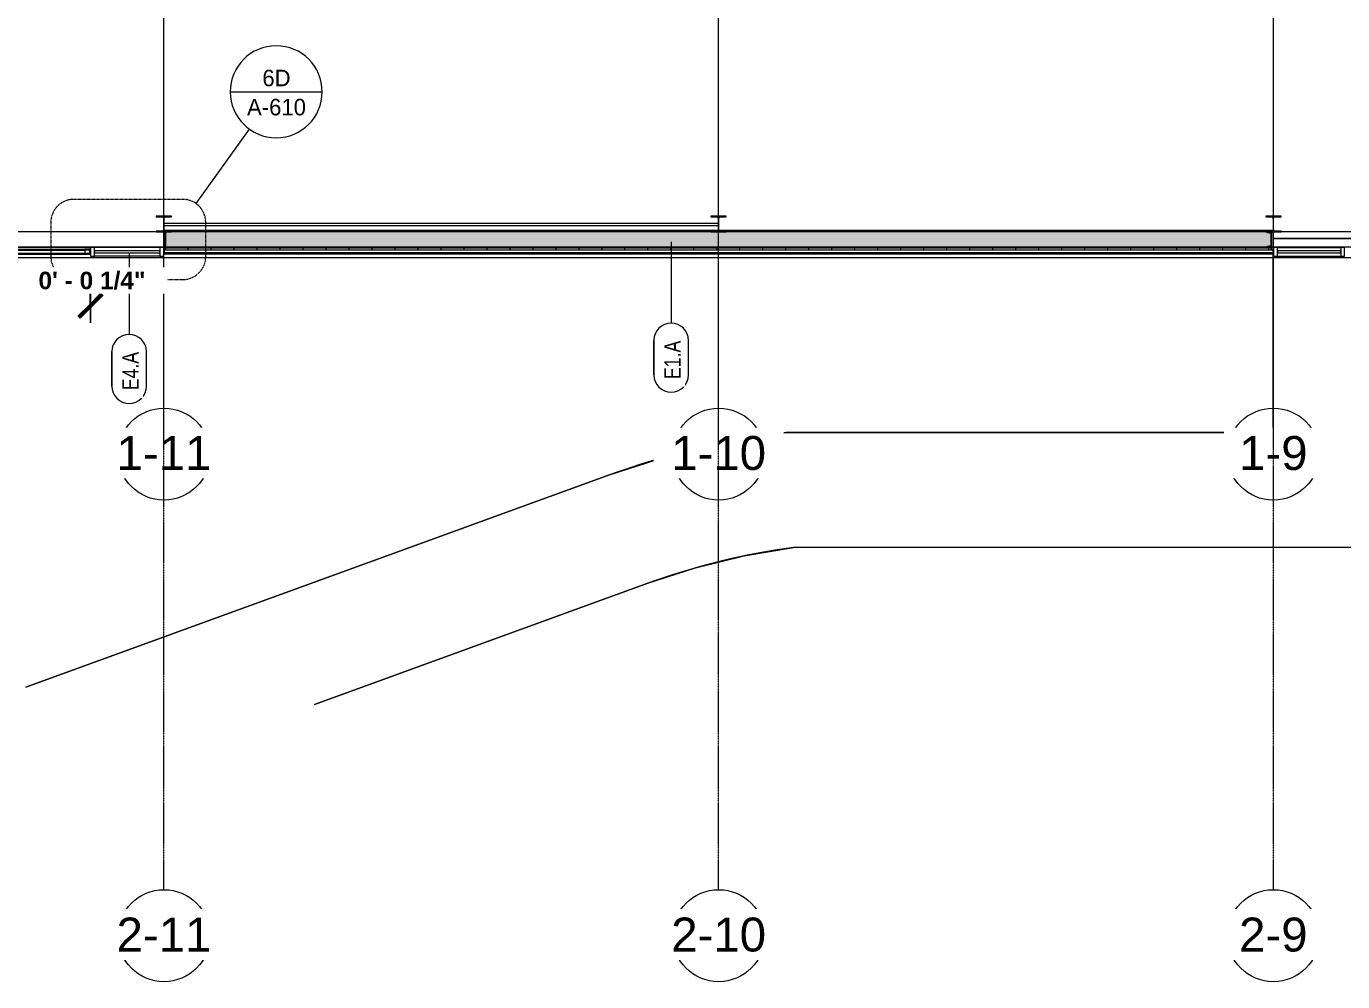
# Model space of a CAD drawing. Header units: inches. Extents: x 21592 to 24810, y -23179 to -20467.
# Drawn here: x 23304 to 23991, y -23179 to -22680 of the extents above; entities that cross this region are included whole.
import ezdxf

# ---------------------------------------------------------------- set-up
doc = ezdxf.new("R2010")
doc.units = ezdxf.units.IN
doc.header["$MEASUREMENT"] = 0
doc.linetypes.add('Dash Dot 3_16_', pattern=[0.3125, 0.1875, -0.0625, 0, -0.0625])
doc.linetypes.add('Grid Line 1_2_', pattern=[0.875, 0.5, -0.125, 0.125, -0.125])
for name, color, linetype, lineweight in [('A-ANNO-DIMS', 211, 'Continuous', 9), ('A-ANNO-DIMS-96', 211, 'Continuous', 9), ('A-ANNO-SYMB', 150, 'Continuous', 9), ('A-FLOR', 192, 'Continuous', 20), ('A-GLAZ-CURT', 52, 'Continuous', 20), ('A-GLAZ-CWMG', 51, 'Continuous', 20), ('A-SITE-ROAD', 130, 'Continuous', 140), ('A-SITE-SWLK', 140, 'Continuous', 140), ('A-WALL', 113, 'Continuous', 20), ('A-WALL-IDEN', 211, 'Continuous', 9), ('A-WALL-PATT', 111, 'Continuous', 50), ('C-TOPO', 7, 'Continuous', 20), ('L-SITE-WALL', 31, 'Continuous', 20), ('S-BEAM', 12, 'Continuous', 20), ('S-COLS', 52, 'Continuous', 20), ('S-GRID', 1, 'Continuous', 9), ('S-GRID-IDEN', 1, 'Continuous', 9)]:
    doc.layers.add(name, color=color, linetype=linetype, lineweight=lineweight)
doc.styles.add('Arial', font='arial.ttf', dxfattribs={"height": 17.703593})
doc.styles.add('Arial_B', font='arialbd.ttf', dxfattribs={"height": 9.132806})
doc.styles.add('Century Gothic', font='GOTHIC.TTF', dxfattribs={"height": 8.622671})
doc.styles.add('Century Gothic_1', font='GOTHIC.TTF', dxfattribs={"width": 0.8, "height": 8.622671})
doc.dimstyles.new('OD_Dimension', dxfattribs={"dimscale": 12, "dimtxt": 9, "dimasz": 1, "dimexe": 0.75, "dimexo": 0.5, "dimgap": 0.5, "dimtad": 1, "dimdec": 3, "dimrnd": 0.125, "dimzin": 1, "dimdsep": 46, "dimlunit": 4, "dimtxsty": 'Arial_B', "dimblk1": 'OBLIQUE', "dimblk2": 'OBLIQUE', "dimsah": 1, "dimcen": 0.09, "dimdle": 0.75, "dimazin": 0, "dimtfac": 1, "dimtdec": 4, "dimtix": 1, "dimtmove": 0, "dimatfit": 3, "dimfxl": 1, "dimtvp": 1, "dimtfill": 1, "dimfrac": 2, "dimtolj": 1, "dimtzin": 0, "dimlwd": 13, "dimlwe": 13, "dimarcsym": 2})

# ---------------------------------------------------------------- blocks, each defined once
blk = doc.blocks.new('Struct_Xcel_Sports Complex_rvt-1-Enlarged First Floor Plan _West_')
at = {"layer": 'A-FLOR', "color": 43, "lineweight": 13}
blk.add_line((24132.95, -22790.8), (23954.27, -22790.8), dxfattribs=at)
at = {"layer": 'L-SITE-WALL', "color": 43, "lineweight": 13}
for p, q in [((23954.27, -22790.8), (24132.95, -22790.8)), ((23336.77, -22798.8), (23334.13, -22798.8)), ((23337.08, -22798.8), (23336.83, -22798.8)), ((23954.52, -22798.8), (23375.27, -22798.8))]:
    blk.add_line(p, q, dxfattribs=at)
blk = doc.blocks.new('W-Wide Flange-Column - B2_E-V1-Enlarged First Floor Plan _West_')
at = {"layer": 'S-COLS', "lineweight": 9}
h = blk.add_hatch(dxfattribs=at)
h.set_pattern_fill('FP_2', color=8, style=0, pattern_type=2)
h.set_pattern_definition([(225, (23375.39, -22783.178), (9.503515, -9.503515), []), (225, (23375.39, -22797.578), (9.503515, -9.503515), [])])
h.paths.add_polyline_path([(-4, 4.13), (-4, 3.69), (-0.84, 3.69), (-0.35, 3.49), (-0.14, 3), (-0.11, 0.73), (0.09, 0.7), (0.14, 0.7), (0.14, 3), (0.35, 3.49), (0.84, 3.69), (4, 3.69), (4, 4.13), (-1.1, 4.13)], flags=0)
h.paths.add_polyline_path([(0.14, -0.17), (-0.01, -0.27), (-0.14, -0.27), (-0.14, -3), (-0.35, -3.49), (-0.84, -3.69), (-4, -3.69), (-4, -4.12), (4, -4.12), (4, -3.69), (0.84, -3.69), (0.35, -3.49), (0.14, -3), (0.14, -0.18)], flags=0)
at = {"layer": 'S-COLS', "color": 7}
for p, q in [((4, 4.13), (-4, 4.13)), ((-4, 4.13), (-4, 3.69)), ((-4, 3.69), (-0.84, 3.69)), ((-0.14, 3), (-0.14, 0.73)), ((0.14, 0.64), (0.14, 3)), ((0.84, 3.69), (4, 3.69)), ((4, 3.69), (4, 4.13)), ((-0.84, -3.69), (-4, -3.69)), ((-4, -3.69), (-4, -4.12)), ((-4, -4.12), (4, -4.12)), ((-0.14, -0.27), (-0.14, -3)), ((0.14, -3), (0.14, -0.17)), ((4, -3.69), (0.84, -3.69)), ((4, -4.12), (4, -3.69))]:
    blk.add_line(p, q, dxfattribs=at)
for centre, start, end in [((-0.84, 3), 0, 90), ((0.84, 3), 90, 180), ((-0.84, -3), 270, 0), ((0.84, -3), 180, 270)]:
    blk.add_arc(centre, 0.691, start, end, dxfattribs=at)
blk = doc.blocks.new('W-Wide Flange-Column - B2_E-V2-Enlarged First Floor Plan _West_')
at = {"layer": 'S-COLS', "lineweight": 9}
h = blk.add_hatch(dxfattribs=at)
h.set_pattern_fill('FP_3', color=8, style=0, pattern_type=2)
h.set_pattern_definition([(225, (23664.89, -22783.178), (9.503515, -9.503515), []), (225, (23664.89, -22797.578), (9.503515, -9.503515), [])])
h.paths.add_polyline_path([(4, 4.13), (-4, 4.13), (-4, 3.69), (-0.84, 3.69), (-0.35, 3.49), (-0.14, 3), (-0.11, 0.65), (0.04, 0.73), (0.14, 0.73), (0.14, 3), (0.35, 3.49), (0.84, 3.69), (4, 3.69)], flags=0)
h.paths.add_polyline_path([(-0.14, -0.15), (-0.14, -3), (-0.35, -3.49), (-0.84, -3.69), (-4, -3.69), (-4, -4.12), (4, -4.12), (4, -3.69), (0.84, -3.69), (0.35, -3.49), (0.14, -3), (0.13, -0.27), (-0.06, -0.23)], flags=0)
at = {"layer": 'S-COLS', "color": 7}
for p, q in [((4, 4.13), (-4, 4.13)), ((-4, 4.13), (-4, 3.69)), ((-4, 3.69), (-0.84, 3.69)), ((-0.14, 3), (-0.14, 0.62)), ((0.14, 0.73), (0.14, 3)), ((0.84, 3.69), (4, 3.69)), ((4, 3.69), (4, 4.13)), ((-0.84, -3.69), (-4, -3.69)), ((-4, -3.69), (-4, -4.12)), ((-4, -4.12), (4, -4.12)), ((-0.14, -0.15), (-0.14, -3)), ((0.14, -3), (0.14, -0.27)), ((4, -3.69), (0.84, -3.69)), ((4, -4.12), (4, -3.69))]:
    blk.add_line(p, q, dxfattribs=at)
for centre, start, end in [((-0.84, 3), 0, 90), ((0.84, 3), 90, 180), ((-0.84, -3), 270, 0), ((0.84, -3), 180, 270)]:
    blk.add_arc(centre, 0.691, start, end, dxfattribs=at)
blk = doc.blocks.new('W-Wide Flange-Column - B2_E-V3-Enlarged First Floor Plan _West_')
at = {"layer": 'S-COLS', "lineweight": 9}
h = blk.add_hatch(dxfattribs=at)
h.set_pattern_fill('FP_4', color=8, style=0, pattern_type=2)
h.set_pattern_definition([(225, (23954.39, -22783.178), (9.503515, -9.503515), []), (225, (23954.39, -22797.578), (9.503515, -9.503515), [])])
h.paths.add_polyline_path([(-4, 4.13), (-4, 3.69), (-0.84, 3.69), (-0.35, 3.49), (-0.14, 3), (-0.14, -3), (-0.35, -3.49), (-0.84, -3.69), (-4, -3.69), (-4, -4.12), (4, -4.12), (4, -3.69), (0.84, -3.69), (0.35, -3.49), (0.14, -3), (0.14, 3), (0.35, 3.49), (0.84, 3.69), (4, 3.69), (4, 4.13)], flags=0)
at = {"layer": 'S-COLS', "color": 7}
for p, q in [((4, 4.13), (-4, 4.13)), ((-4, 4.13), (-4, 3.69)), ((-4, 3.69), (-0.84, 3.69)), ((-0.14, 3), (-0.14, -3)), ((0.14, -3), (0.14, 3)), ((0.84, 3.69), (4, 3.69)), ((4, 3.69), (4, 4.13)), ((-0.84, -3.69), (-4, -3.69)), ((-4, -3.69), (-4, -4.12)), ((-4, -4.12), (4, -4.12)), ((4, -3.69), (0.84, -3.69)), ((4, -4.12), (4, -3.69))]:
    blk.add_line(p, q, dxfattribs=at)
for centre, start, end in [((-0.84, 3), 0, 90), ((0.84, 3), 90, 180), ((-0.84, -3), 270, 0), ((0.84, -3), 180, 270)]:
    blk.add_arc(centre, 0.691, start, end, dxfattribs=at)
blk = doc.blocks.new('Rectangular Mullion - Profile_Polycarbonate_Lower-1767611-Enlarged First Floor Plan _West_')
at = {"layer": 'A-GLAZ-CWMG', "color": 43, "lineweight": 13}
for p, q in [((22944.02, -22796.41), (23334.08, -22796.41)), ((22944.02, -22798.91), (23334.08, -22798.91))]:
    blk.add_line(p, q, dxfattribs=at)
at = {"layer": 'A-GLAZ-CWMG', "color": 10, "lineweight": 13}
for p, q in [((22944.02, -22798.48), (22944.02, -22796.91)), ((22944.02, -22796.91), (23334.08, -22796.91)), ((22944.02, -22798.48), (23334.08, -22798.48)), ((23334.08, -22796.91), (23334.08, -22798.48))]:
    blk.add_line(p, q, dxfattribs=at)
blk = doc.blocks.new('Rectangular Mullion - Profile_Polycarbonate_right-1184085-Enlarged First Floor Plan _West_')
at = {"layer": 'A-GLAZ-CWMG', "color": 7}
for p, q in [((0, 1.29), (-2.75, 1.29)), ((-2.75, 1.29), (-2.75, 0.79)), ((-2.75, 0.79), (-2.5, 0.79)), ((-2.69, 0.85), (-2.69, 1.22)), ((-2.69, 1.22), (-0.06, 1.22)), ((-2.5, 0.85), (-2.69, 0.85)), ((-2.5, 0.79), (-2.5, 0.85)), ((-0.06, 1.22), (-0.06, -1.15)), ((0, -1.21), (0, 1.29)), ((-2.5, -0.79), (-2.75, -0.79)), ((-2.75, -0.79), (-2.75, -1.21)), ((-2.75, -1.21), (0, -1.21)), ((-2.69, -1.15), (-2.69, -0.85)), ((-2.69, -0.85), (-2.5, -0.85)), ((-0.06, -1.15), (-2.69, -1.15)), ((-2.5, -0.85), (-2.5, -0.79))]:
    blk.add_line(p, q, dxfattribs=at)
blk = doc.blocks.new('Rectangular Mullion - Exterior 2_ x 4_5_-1142339-Enlarged First Floor Plan _West_')
at = {"layer": 'A-GLAZ-CWMG', "color": 7}
for p, q in [((-2, 3), (0, 3)), ((-2, -1.5), (-2, 3)), ((0, 3), (0, -1.5)), ((0, -1.5), (-2, -1.5))]:
    blk.add_line(p, q, dxfattribs=at)
blk = doc.blocks.new('System Panel - INSULATED LOW-E GLAZING _SEE ELEVATIONS FOR U-FACTOR_ SHGC_ _ LT_-1142335-Enlarged First Floor Plan _West_')
at = {"layer": 'A-GLAZ-CURT', "color": 7}
for p, q in [((16.53125, -0.25), (-16.53125, -0.25)), ((-16.53125, -0.25), (-16.53125, -1.25)), ((-16.53125, -1.25), (16.53125, -1.25)), ((16.53125, -1.25), (16.53125, -0.25))]:
    blk.add_line(p, q, dxfattribs=at)
at = {"layer": 'A-GLAZ-CURT', "color": 10, "lineweight": 13}
for p, q in [((-16.53125, -1.25), (-16.53125, -0.25)), ((16.53125, -0.25), (-16.53125, -0.25)), ((-16.53125, -1.25), (16.53125, -1.25)), ((16.53125, -0.25), (16.53125, -1.25))]:
    blk.add_line(p, q, dxfattribs=at)
blk = doc.blocks.new('Rectangular Mullion - Exterior 2_ x 4_5_-1136166-Enlarged First Floor Plan _West_')
at = {"layer": 'A-GLAZ-CWMG', "color": 43, "lineweight": 13}
for p, q in [((23956.52, -22795.43), (23989.58, -22795.43)), ((23956.52, -22799.93), (23989.58, -22799.93))]:
    blk.add_line(p, q, dxfattribs=at)
blk = doc.blocks.new('Rectangular Mullion - Exterior 2_ x 4_5_-1115231-Enlarged First Floor Plan _West_')
at = {"layer": 'A-GLAZ-CWMG', "color": 7}
for p, q in [((-1, 3), (1, 3)), ((-1, -1.5), (-1, 3)), ((1, 3), (1, -1.5)), ((1, -1.5), (-1, -1.5))]:
    blk.add_line(p, q, dxfattribs=at)
blk = doc.blocks.new('Rectangular Mullion - Exterior 2_ x 4_5_-1142359-Enlarged First Floor Plan _West_')
at = {"layer": 'A-GLAZ-CWMG', "color": 7}
for p, q in [((-2, 1.5), (0, 1.5)), ((-2, -3), (-2, 1.5)), ((0, 1.5), (0, -3)), ((0, -3), (-2, -3))]:
    blk.add_line(p, q, dxfattribs=at)
blk = doc.blocks.new('System Panel - INSULATED LOW-E GLAZING _SEE ELEVATIONS FOR U-FACTOR_ SHGC_ _ LT_-827454-Enlarged First Floor Plan _West_')
at = {"layer": 'A-GLAZ-CURT', "color": 7}
for p, q in [((17.09375, 1.25), (-17.09375, 1.25)), ((-17.09375, 1.25), (-17.09375, 0.25)), ((-17.09375, 0.25), (17.09375, 0.25)), ((17.09375, 0.25), (17.09375, 1.25))]:
    blk.add_line(p, q, dxfattribs=at)
at = {"layer": 'A-GLAZ-CURT', "color": 10, "lineweight": 13}
for p, q in [((-17.09375, 0.25), (-17.09375, 1.25)), ((17.09375, 1.25), (-17.09375, 1.25)), ((-17.09375, 0.25), (17.09375, 0.25)), ((17.09375, 1.25), (17.09375, 0.25))]:
    blk.add_line(p, q, dxfattribs=at)
blk = doc.blocks.new('Rectangular Mullion - Exterior 2_ x 4_5_-1060760-Enlarged First Floor Plan _West_')
at = {"layer": 'A-GLAZ-CWMG', "color": 43, "lineweight": 13}
for p, q in [((23373.27, -22795.43), (23339.08, -22795.43)), ((23373.27, -22799.93), (23339.08, -22799.93))]:
    blk.add_line(p, q, dxfattribs=at)
blk = doc.blocks.new('Rectangular Mullion - Exterior 2_ x 4_5_-827470-Enlarged First Floor Plan _West_')
at = {"layer": 'A-GLAZ-CWMG', "color": 7}
for p, q in [((-1, 1.5), (1, 1.5)), ((-1, -3), (-1, 1.5)), ((1, 1.5), (1, -3)), ((1, -3), (-1, -3))]:
    blk.add_line(p, q, dxfattribs=at)
blk = doc.blocks.new('Girt_C - 8_D-1665748-Enlarged First Floor Plan _West_')
at = {"layer": 'S-BEAM', "color": 43, "lineweight": 13}
for p, q in [((23081.89, -22787.3), (22945.27, -22787.3)), ((22945.27, -22787.49), (22945.27, -22787.3)), ((22945.27, -22795.12), (22945.27, -22787.49)), ((23371.39, -22787.3), (23089.89, -22787.3)), ((22945.27, -22795.3), (22945.27, -22795.12)), ((22945.27, -22795.3), (23375.52, -22795.3))]:
    blk.add_line(p, q, dxfattribs=at)
blk = doc.blocks.new('Round Bar - 1_-1264636-Enlarged First Floor Plan _West_')
at = {"layer": 'S-BEAM', "color": 43, "lineweight": 13}
for p, q in [((23520.94, -22782.91), (23375.34, -22782.91)), ((23375.34, -22783.91), (23520.92, -22783.91))]:
    blk.add_line(p, q, dxfattribs=at)
for start_param, end_param in [(0, 3.141593), (3.141593, 6.283185)]:
    blk.add_ellipse((23375.34, -22783.41), major_axis=(0, 0.5), ratio=0.440323, start_param=start_param, end_param=end_param, dxfattribs=at)
blk = doc.blocks.new('Round Bar - 1_-1264677-Enlarged First Floor Plan _West_')
at = {"layer": 'S-BEAM', "color": 43, "lineweight": 13}
for p, q in [((23519.32, -22783.91), (23664.91, -22783.91)), ((23664.91, -22782.91), (23519.33, -22782.91))]:
    blk.add_line(p, q, dxfattribs=at)
for start_param, end_param in [(0, 3.141593), (3.141593, 6.283185)]:
    blk.add_ellipse((23664.91, -22783.41), major_axis=(0, 0.5), ratio=0.440323, start_param=start_param, end_param=end_param, dxfattribs=at)
blk = doc.blocks.new('Grid - Grid Head - Circle-14747-Enlarged First Floor Plan _West_')
at = {"layer": 'S-GRID-IDEN'}
blk.add_circle((0, 0), 0.25, dxfattribs=at)
blk = doc.blocks.new('Wall Tag - 1_4_-1369832-Enlarged First Floor Plan _West_')
at = {"layer": 'A-WALL-IDEN', "color": 153}
for p, q in [((-0.0822, 0.0968), (0.1053, 0.0968)), ((0.1053, 0.0968), (-0.0822, 0.0968)), ((-0.0822, -0.0907), (0.1053, -0.0907)), ((-0.0822, -0.0907), (0.1053, -0.0907))]:
    blk.add_line(p, q, dxfattribs=at)
for centre, start, end in [((-0.0822, 0.0031), 90, 270), ((-0.0822, 0.0031), 90, 270), ((0.1053, 0.0031), 270, 90), ((0.1053, 0.0031), 270, 90)]:
    blk.add_arc(centre, 0.0937, start, end, dxfattribs=at)
blk = doc.blocks.new('Floor Plan - Callout Head-19020-Enlarged First Floor Plan _West_')
at = {"layer": 'A-ANNO-SYMB'}
blk.add_line((-0.25, 0), (0.25, 0), dxfattribs=at)
for start, end in [(360, 180), (180, 360)]:
    blk.add_arc((0, 0), 0.25, start, end, dxfattribs=at)
blk = doc.blocks.new('DIMBLOCK62-Enlarged First Floor Plan _West_')
at = {"layer": 'A-ANNO-DIMS-96', "lineweight": 13}
for p, q in [((23336.83, -22809.69), (23336.83, -22834.82)), ((23336.83, -22825.82), (23336.83, -22809.69)), ((23337.08, -22810.43), (23337.08, -22834.82)), ((23337.08, -22825.82), (23337.08, -22810.43)), ((23336.83, -22825.82), (23337.08, -22825.82))]:
    blk.add_line(p, q, dxfattribs=at)
at = {"layer": 'A-ANNO-DIMS-96', "lineweight": 50}
for p, q in [((23336.83, -22825.82), (23342.83, -22819.82)), ((23337.08, -22825.82), (23343.08, -22819.82)), ((23336.83, -22825.82), (23330.83, -22831.82)), ((23337.08, -22825.82), (23331.08, -22831.82))]:
    blk.add_line(p, q, dxfattribs=at)
at = {"layer": 'A-ANNO-DIMS-96', "color": 0, "lineweight": 13, "insert": (23309.88, -22808.11), "char_height": 9.1328, "width": 64.9714, "attachment_point": 1, "line_spacing_factor": 0.938532, "style": 'Arial_B', "bg_fill": 3, "box_fill_scale": 1.25, "bg_fill_color": 0, "bg_fill_transparency": 0}
blk.add_mtext('0\' - 0 1/4"', dxfattribs=at)
blk = doc.blocks.new('_Oblique')
at = {"color": 0, "linetype": 'ByBlock', "lineweight": -2}
blk.add_line((-0.5, -0.5), (0.5, 0.5), dxfattribs=at)

msp = doc.modelspace()

# ---------------------------------------------------------------- hatches: boundary and pattern name
at = {"layer": 'A-WALL-PATT', "lineweight": 9}
h = msp.add_hatch(dxfattribs=at)
h.set_pattern_fill('FP_7', color=8, style=0, pattern_type=2)
h.set_pattern_definition([(161.57, (0.48, 0.48), (-3.839953776, -1.544e-05), [0, -27.322, 3.034, 0]), (18.43, (-0.48, 0.48), (-3.839953776, 1.544e-05), [0, -27.322, 3.034, 0]), (108.43, (0.48, 0.48), (1.919622, -9.60052459), [9.106, -21.25]), (71.57, (-0.48, 0.48), (1.919622, 9.60052459), [9.106, -21.25])])
h.paths.add_polyline_path([(23376.2652, -22795.3028), (23953.5152, -22795.3028), (23953.5152, -22787.3028), (23376.2652, -22787.3028), (23376.2652, -22791.8704)], flags=0)
h = msp.add_hatch(dxfattribs=at)
h.set_pattern_fill('FP_9', color=8, style=0, pattern_type=2)
h.set_pattern_definition([(0, (0, 0), (15.36, 3.84), [1.267, -10.253, 1.267, -10.253, -61.44]), (0, (0, 0), (15.36, 3.84), [-23.04, 1.267, -21.773, 1.267, -10.253, -26.88]), (0, (0, 0), (15.36, 3.84), [-57.6, 1.267, -6.413, 1.267, -17.933]), (120, (5.76, 1.92), (-11.00553755, 11.3821502), [1.267, -10.253, 1.267, -10.253, -61.44]), (120, (5.76, 1.92), (-11.00553755, 11.3821502), [-23.04, 1.267, -21.773, 1.267, -10.253, -26.88]), (120, (5.76, 1.92), (-11.00553755, 11.3821502), [-57.6, 1.267, -6.413, 1.267, -17.933]), (240, (7.68, 9.6), (-4.35446245, -15.2221502), [1.267, -10.253, 1.267, -10.253, -61.44]), (240, (7.68, 9.6), (-4.35446245, -15.2221502), [-23.04, 1.267, -21.773, 1.267, -10.253, -26.88]), (240, (7.68, 9.6), (-4.35446245, -15.2221502), [-57.6, 1.267, -6.413, 1.267, -17.933])])
h.paths.add_polyline_path([(23376.2652, -22795.8028), (23953.5152, -22795.8028), (23953.5152, -22795.3028), (23376.2652, -22795.3028)], flags=0)
h = msp.add_hatch(dxfattribs=at)
h.set_pattern_fill('FP_10', color=8, style=0, pattern_type=2)
h.set_pattern_definition([(0, (0, 0), (0, 12), []), (90, (0, 0), (-12, 7e-16), [])])
h.paths.add_polyline_path([(23953.5152, -22796.8028), (23953.5152, -22795.8028), (23376.2652, -22795.8028), (23376.2652, -22796.8028), (23941.6351, -22796.8028)], flags=0)
at = {"layer": 'S-COLS', "lineweight": 9}
h = msp.add_hatch(dxfattribs=at)
h.set_pattern_fill('FP_6', color=8, style=0, pattern_type=2)
h.set_pattern_definition([(45, (0, 0), (-9.503515, 9.503515), []), (45, (0, 14.4), (-9.503515, 9.503515), [])])
h.paths.add_polyline_path([(23953.3902, -22795.3028), (23953.3902, -22787.3028), (23951.0502, -22787.3028), (23951.1645, -22787.5786), (23951.4402, -22787.6928), (23953.0872, -22787.9537), (23953.0872, -22794.652), (23951.4402, -22794.9128), (23951.1645, -22795.027), (23951.0502, -22795.3028)], flags=0)

# ---------------------------------------------------------------- linework, layer by layer
at = {"layer": 'A-ANNO-SYMB'}
msp.add_line((23392.1571, -22772.5721), (23420.0075, -22733.6922), dxfattribs=at)
at = {"layer": 'A-ANNO-SYMB', "linetype": 'Dash Dot 3_16_'}
for p, q in [((23385.1691, -22770.3275), (23328.3533, -22770.3275)), ((23316.3533, -22782.3275), (23316.3533, -22800.2048)), ((23397.1691, -22800.2048), (23397.1691, -22782.3275)), ((23328.3533, -22812.2048), (23385.1691, -22812.2048))]:
    msp.add_line(p, q, dxfattribs=at)
for centre, start, end in [((23328.3533, -22782.3275), 90, 180), ((23385.1691, -22782.3275), 0, 90), ((23328.3533, -22800.2048), 180, 270), ((23385.1691, -22800.2048), 270, 0)]:
    msp.add_arc(centre, 12, start, end, dxfattribs=at)
at = {"layer": 'A-SITE-ROAD', "color": 43, "lineweight": 13}
for p, q in [((24312.2251, -22952.0675), (23703.9031, -22952.0675)), ((23454.0399, -23033.9478), (23627.8455, -22970.6877))]:
    msp.add_line(p, q, dxfattribs=at)
msp.add_arc((23750.9728, -23308.9771), 360, 97.5128826, 110, dxfattribs=at)
at = {"layer": 'A-SITE-SWLK', "color": 43, "lineweight": 13}
for p, q in [((23954.2652, -22892.0675), (23954.2652, -22799.4278)), ((23700.1161, -22892.0675), (23954.2652, -22892.0675)), ((23303.2138, -23024.9933), (23607.3243, -22914.3062))]:
    msp.add_line(p, q, dxfattribs=at)
msp.add_arc((23750.9728, -23308.9771), 420, 96.9548648, 110, dxfattribs=at)
at = {"layer": 'A-WALL', "color": 7}
for p, q in [((23375.5152, -22787.3028), (23375.5152, -22798.6153)), ((23664.5904, -22786.5528), (23375.6901, -22786.5528)), ((23376.2652, -22787.3028), (23376.2652, -22796.8028)), ((23660.8902, -22787.3028), (23379.3902, -22787.3028)), ((23954.0904, -22786.5528), (23665.1901, -22786.5528)), ((23950.3902, -22787.3028), (23668.8902, -22787.3028)), ((23953.5152, -22796.8028), (23953.5152, -22787.3028)), ((23954.2652, -22798.6153), (23954.2652, -22787.3028)), ((23953.5152, -22795.3028), (23376.2652, -22795.3028)), ((23336.7652, -22796.9055), (22941.3277, -22796.9055)), ((22941.3277, -22798.4803), (23336.7652, -22798.4803)), ((23336.7652, -22798.4803), (23336.7652, -22796.9055)), ((23954.2652, -22796.8028), (23375.5152, -22796.8028)), ((23954.2652, -22798.3028), (23375.5152, -22798.3028)), ((23375.5152, -22798.6153), (23954.2652, -22798.6153)), ((23953.5152, -22795.8028), (23376.2652, -22795.8028))]:
    msp.add_line(p, q, dxfattribs=at)
at = {"layer": 'A-WALL-IDEN', "color": 153}
for p, q in [((23640.1134, -22792.5841), (23640.1134, -22834.9794)), ((23357.2321, -22798.4278), (23357.2321, -22840.8231))]:
    msp.add_line(p, q, dxfattribs=at)
at = {"layer": 'C-TOPO', "color": 43, "lineweight": 13}
for p, q in [((23954.2646, -22892.0669), (23954.2646, -22798.8032)), ((23954.2646, -22798.8032), (23954.5152, -22798.8032)), ((23954.5152, -22798.8032), (23954.2646, -22798.8032)), ((23954.2646, -22798.8032), (23954.2646, -22892.0669)), ((23637.6621, -22904.5503), (23668.6523, -22897.1235)), ((23668.6523, -22897.1235), (23637.6621, -22904.5503)), ((23668.6523, -22897.1235), (23700.1157, -22892.0669)), ((23700.1157, -22892.0669), (23668.6523, -22897.1235)), ((23700.1157, -22892.0669), (23954.2646, -22892.0669)), ((23954.2646, -22892.0669), (23700.1157, -22892.0669)), ((23607.3237, -22914.3062), (23637.6621, -22904.5503)), ((23637.6621, -22904.5503), (23607.3237, -22914.3062)), ((23303.2134, -23024.9927), (23607.3237, -22914.3062)), ((23607.3237, -22914.3062), (23303.2134, -23024.9927)), ((23703.9038, -22952.0669), (23678.1211, -22956.4248)), ((23678.1211, -22956.4248), (23703.9038, -22952.0669)), ((24312.2251, -22952.0669), (23703.9038, -22952.0669)), ((24312.2251, -22952.0669), (23703.9038, -22952.0669)), ((23678.1211, -22956.4248), (23652.7251, -22962.6431)), ((23652.7251, -22962.6431), (23678.1211, -22956.4248)), ((23627.8462, -22970.688), (23652.7251, -22962.6431)), ((23627.8462, -22970.688), (23652.7251, -22962.6431)), ((23627.8462, -22970.688), (23454.0395, -23033.9478)), ((23454.0395, -23033.9478), (23627.8462, -22970.688))]:
    msp.add_line(p, q, dxfattribs=at)
at = {"layer": 'L-SITE-WALL', "color": 43, "lineweight": 13}
for p, q in [((24312.2251, -22800.8028), (22652.4043, -22800.8028)), ((23334.1333, -22798.8028), (23336.7652, -22798.8028)), ((23336.8251, -22798.8028), (23337.0777, -22798.8028)), ((23375.2652, -22798.8028), (23954.5152, -22798.8028))]:
    msp.add_line(p, q, dxfattribs=at)
at = {"layer": 'S-COLS', "color": 7}
for p, q in [((23951.4402, -22787.6928), (23953.0872, -22787.9537)), ((23953.0872, -22787.9537), (23953.0872, -22794.652)), ((23953.3902, -22795.3028), (23953.3902, -22787.3028)), ((23951.0502, -22795.3028), (23953.3902, -22795.3028)), ((23953.0872, -22794.652), (23951.4402, -22794.9128))]:
    msp.add_line(p, q, dxfattribs=at)
for centre, start, end in [((23951.4402, -22787.3028), 180, 270), ((23951.4402, -22795.3028), 90, 180)]:
    msp.add_arc(centre, 0.39, start, end, dxfattribs=at)
at = {"layer": 'S-GRID', "linetype": 'Grid Line 1_2_'}
for p, q in [((23375.3902, -22879.3028), (23375.3902, -20713.1265)), ((23664.8902, -22879.3028), (23664.8902, -20713.1265)), ((23954.3902, -22879.3028), (23954.3902, -20713.1265)), ((24479.1075, -22787.3028), (21657.561, -22787.3028)), ((24588.9748, -22787.3028), (21790.2067, -22787.3028)), ((24431.1075, -22795.3028), (21705.561, -22795.3028)), ((24540.9748, -22795.3028), (21852.8626, -22795.3028))]:
    msp.add_line(p, q, dxfattribs=at)

# ---------------------------------------------------------------- block references
at = {"lineweight": 5}
msp.add_blockref('Struct_Xcel_Sports Complex_rvt-1-Enlarged First Floor Plan _West_', (0, 0), dxfattribs=at)
at = {"layer": 'A-ANNO-SYMB', "xscale": 95.99999999999994, "yscale": 95.99999999999994, "zscale": 95.99999999999994}
msp.add_blockref('Floor Plan - Callout Head-19020-Enlarged First Floor Plan _West_', (23433.9835, -22714.1814), dxfattribs=at)
at = {"layer": 'A-GLAZ-CURT', "color": 10, "lineweight": 13}
msp.add_blockref('System Panel - INSULATED LOW-E GLAZING _SEE ELEVATIONS FOR U-FACTOR_ SHGC_ _ LT_-827454-Enlarged First Floor Plan _West_', (23356.1715, -22798.4278), dxfattribs=at)
at = {"layer": 'A-GLAZ-CURT', "color": 10, "lineweight": 13, "rotation": 180}
msp.add_blockref('System Panel - INSULATED LOW-E GLAZING _SEE ELEVATIONS FOR U-FACTOR_ SHGC_ _ LT_-1142335-Enlarged First Floor Plan _West_', (23973.0465, -22798.4278), dxfattribs=at)
at = {"layer": 'A-GLAZ-CWMG', "color": 43, "lineweight": 13, "extrusion": (0, 0, -1), "rotation": 180}
for name, p in [('Rectangular Mullion - Exterior 2_ x 4_5_-827470-Enlarged First Floor Plan _West_', (-23338.0777, -22798.4278)), ('Rectangular Mullion - Exterior 2_ x 4_5_-1142359-Enlarged First Floor Plan _West_', (-23375.2652, -22798.4278))]:
    msp.add_blockref(name, p, dxfattribs=at)
at = {"layer": 'A-GLAZ-CWMG', "color": 43, "lineweight": 13}
for name, p in [('Rectangular Mullion - Exterior 2_ x 4_5_-1060760-Enlarged First Floor Plan _West_', (0, 0)), ('Rectangular Mullion - Exterior 2_ x 4_5_-1136166-Enlarged First Floor Plan _West_', (0, 0)), ('Rectangular Mullion - Profile_Polycarbonate_Lower-1767611-Enlarged First Floor Plan _West_', (0, 0)), ('Rectangular Mullion - Profile_Polycarbonate_right-1184085-Enlarged First Floor Plan _West_', (23336.8277, -22797.6929))]:
    msp.add_blockref(name, p, dxfattribs=at)
at = {"layer": 'A-GLAZ-CWMG', "color": 43, "lineweight": 13, "extrusion": (0, 0, -1)}
for name, p in [('Rectangular Mullion - Exterior 2_ x 4_5_-1142339-Enlarged First Floor Plan _West_', (-23954.5152, -22798.4278)), ('Rectangular Mullion - Exterior 2_ x 4_5_-1115231-Enlarged First Floor Plan _West_', (-23990.5777, -22798.4278))]:
    msp.add_blockref(name, p, dxfattribs=at)
at = {"layer": 'A-WALL-IDEN', "color": 153, "xscale": 95.99999999999994, "yscale": 95.99999999999994, "zscale": 95.99999999999994, "rotation": 89.99999999999991}
for p in [(23640.4071, -22854.0841), (23357.5258, -22859.9278)]:
    msp.add_blockref('Wall Tag - 1_4_-1369832-Enlarged First Floor Plan _West_', p, dxfattribs=at)
at = {"layer": 'S-BEAM', "color": 43, "lineweight": 13}
for name in ['Girt_C - 8_D-1665748-Enlarged First Floor Plan _West_', 'Round Bar - 1_-1264636-Enlarged First Floor Plan _West_', 'Round Bar - 1_-1264677-Enlarged First Floor Plan _West_']:
    msp.add_blockref(name, (0, 0), dxfattribs=at)
at = {"layer": 'S-COLS', "color": 43, "lineweight": 13, "rotation": 180}
for name, p in [('W-Wide Flange-Column - B2_E-V1-Enlarged First Floor Plan _West_', (23375.3902, -22783.1778)), ('W-Wide Flange-Column - B2_E-V2-Enlarged First Floor Plan _West_', (23664.8902, -22783.1778)), ('W-Wide Flange-Column - B2_E-V3-Enlarged First Floor Plan _West_', (23954.3902, -22783.1778))]:
    msp.add_blockref(name, p, dxfattribs=at)
at = {"layer": 'S-GRID-IDEN', "xscale": 95.99999999999994, "yscale": 95.99999999999994, "zscale": 95.99999999999994}
for p in [(23375.3902, -22903.3028), (23664.8902, -22903.3028), (23954.3902, -22903.3028), (23375.3902, -23154.6211), (23664.8902, -23154.6211), (23954.3902, -23154.6211)]:
    msp.add_blockref('Grid - Grid Head - Circle-14747-Enlarged First Floor Plan _West_', p, dxfattribs=at)

# ---------------------------------------------------------------- texts
at = {"layer": 'A-ANNO-SYMB', "char_height": 8.62267, "attachment_point": 2, "line_spacing_factor": 0.984117, "style": 'Century Gothic'}
for s, insert, width in [('6D', (23434.1219, -22702.6907), 18.36), ('A-610', (23434.1219, -22717.883), 38.88)]:
    msp.add_mtext(s, dxfattribs=dict(at, insert=insert, width=width))

# ---------------------------------------------------------------- next in the draw order: texts
at = {"layer": 'A-WALL-IDEN', "char_height": 8.62267, "width": 23.76, "attachment_point": 2, "rotation": 90, "line_spacing_factor": 0.984117, "style": 'Century Gothic_1', "bg_fill": 3, "box_fill_scale": 1.25, "bg_fill_color": 0, "bg_fill_transparency": 0}
for s, insert in [('E1.A', (23636.4728, -22854.1129)), ('E4.A', (23353.5915, -22859.9567))]:
    msp.add_mtext(s, dxfattribs=dict(at, insert=insert))
at = {"layer": 'S-GRID-IDEN', "char_height": 17.70359, "attachment_point": 2, "line_spacing_factor": 0.938532, "style": 'Arial', "bg_fill": 3, "box_fill_scale": 1.25, "bg_fill_color": 0, "bg_fill_transparency": 0}
for s, insert, width in [('1-11', (23375.3856, -22893.8659), 58.968), ('1-10', (23664.8856, -22893.8659), 58.968), ('1-9', (23954.3856, -22893.8659), 42.552), ('2-11', (23375.3856, -23145.1842), 58.968), ('2-10', (23664.8856, -23145.1842), 58.968), ('2-9', (23954.3856, -23145.1842), 42.552)]:
    msp.add_mtext(s, dxfattribs=dict(at, insert=insert, width=width))

# ---------------------------------------------------------------- next in the draw order: linework, layer by layer
at = {"layer": 'S-GRID', "linetype": 'Grid Line 1_2_'}
for p, q in [((23375.3902, -23130.6211), (23375.3902, -20902.4278)), ((23664.8902, -23130.6211), (23664.8902, -20902.4278)), ((23954.3902, -23130.6211), (23954.3902, -20902.4278))]:
    msp.add_line(p, q, dxfattribs=at)

# ---------------------------------------------------------------- next in the draw order: dimensions: what is measured, and where the dimension line sits
at = {"layer": 'A-ANNO-DIMS', "lineweight": 13}
dim = msp.add_linear_dim(base=(23337.0777, -22825.8188), p1=(23336.8277, -22803.6929), p2=(23337.0777, -22804.4278), dimstyle='OD_Dimension', override={"dimpost": '<>', "dimfxl": 0.776235}, dxfattribs=at)
dim.commit()
dim.dimension.update_dxf_attribs({"geometry": 'DIMBLOCK62-Enlarged First Floor Plan _West_', "text_midpoint": (23336.9527, -22815.0967)})

doc.saveas('drawing.dxf')
